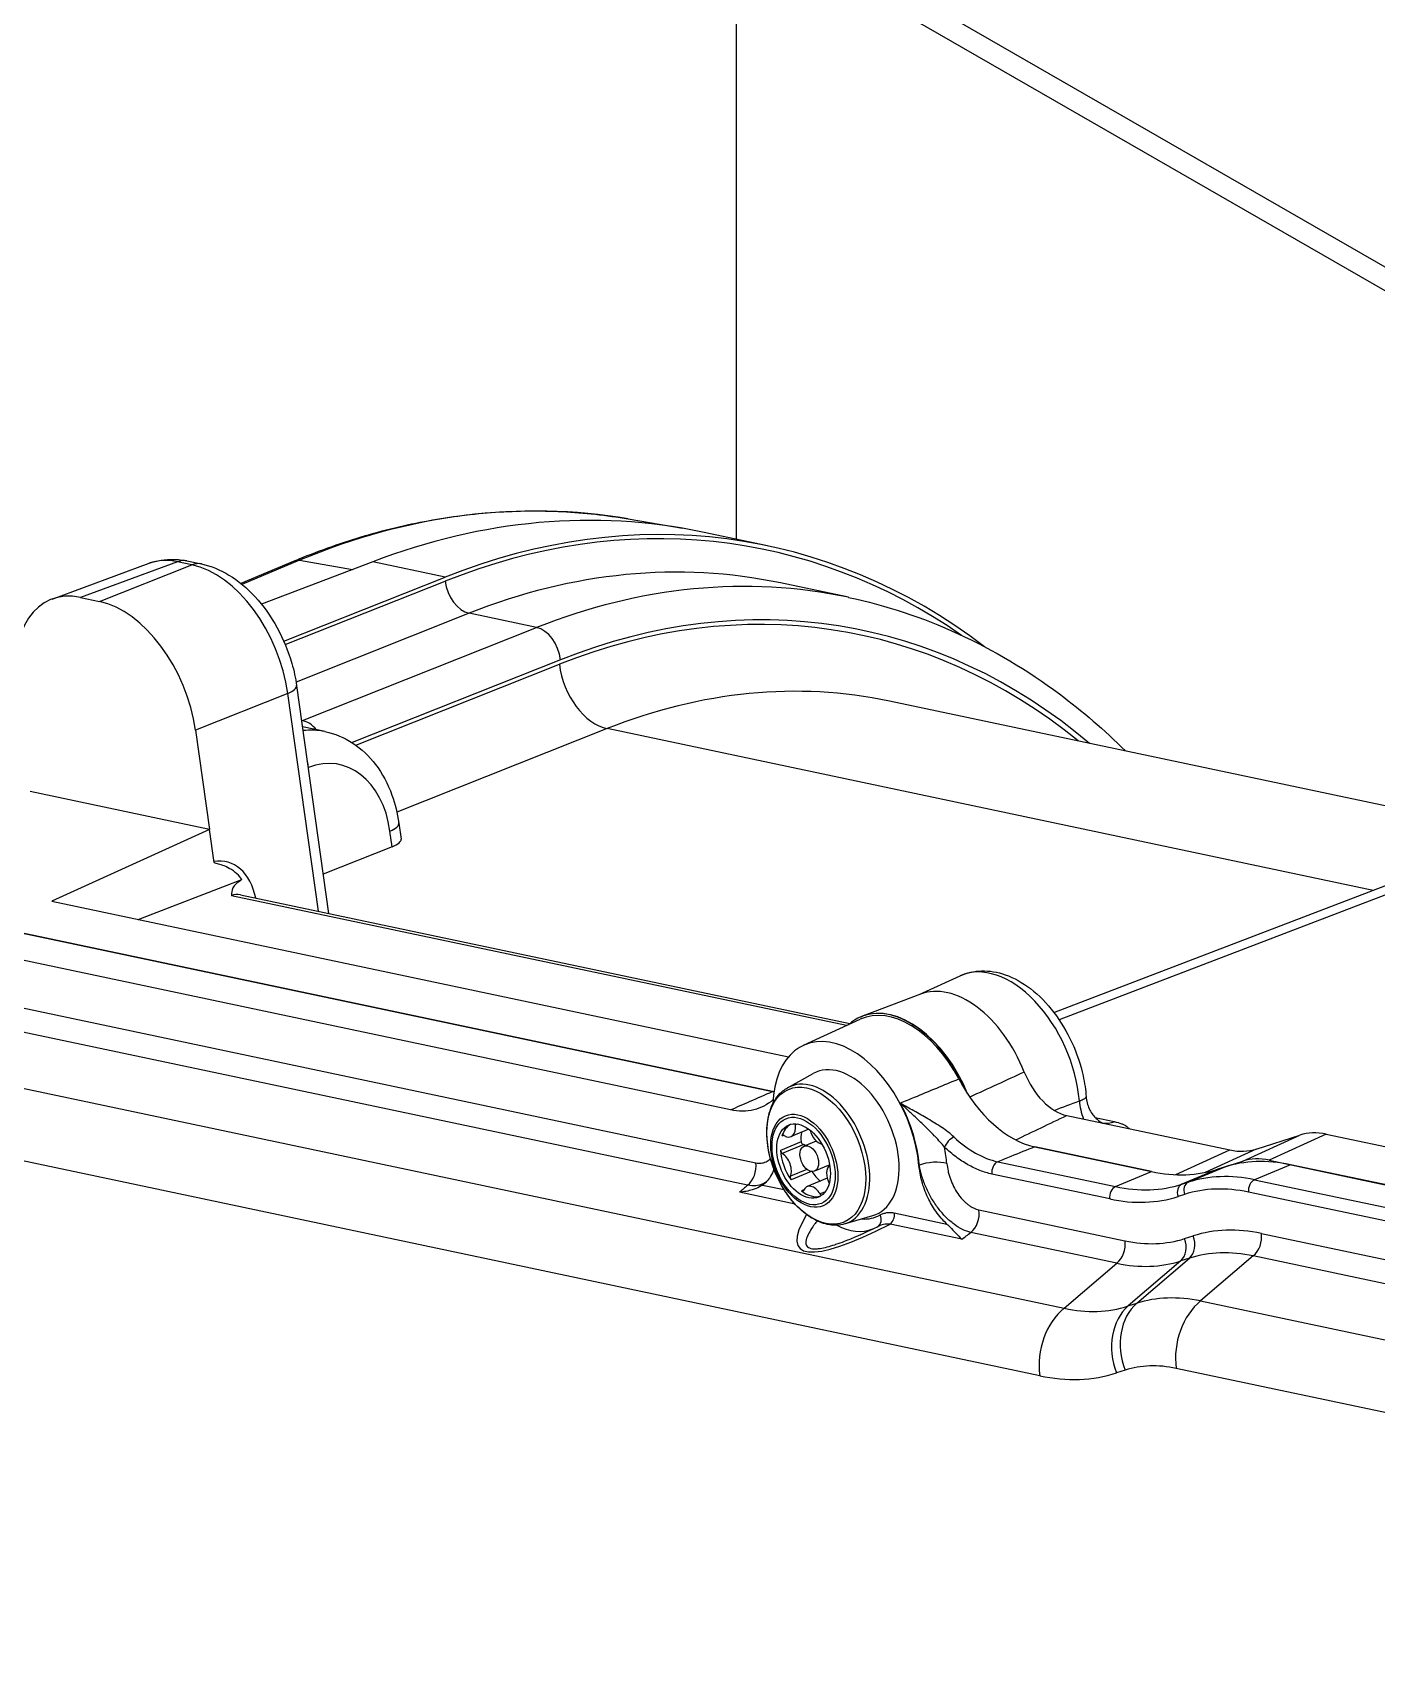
# Model space of a CAD drawing. Header units: millimetres. Extents: x 0 to 7722, y 0 to 5460.
# Drawn here: x 4555.2 to 4623.1, y 3658.9 to 3741.3 of the extents above; entities that cross this region are included whole.
import ezdxf

# ---------------------------------------------------------------- set-up
doc = ezdxf.new("R2010")
doc.units = ezdxf.units.MM
doc.header["$LTSCALE"] = 5
doc.layers.get('0').update_dxf_attribs({"linetype": 'CONTINUOUS'})

# ---------------------------------------------------------------- blocks, each defined once
blk = doc.blocks.new('RWFWFWEWEFWEFWEF')
for p, q in [((234.493, 25.215), (20.153, 148.645)), ((233.444, 24.611), (54.907, 127.424)), ((80.257, 112.023), (80.257, 81.427)), ((74.808, 82.451), (77.543, 81.981)), ((81.837, 81.093), (78.561, 81.786)), ((45.737, 78.403), (50.634, 80.209)), ((52.056, 80.287), (47.167, 78.484)), ((48.127, 78.281), (52.785, 80.133)), ((52.785, 80.133), (52.056, 80.287)), ((52.536, 80.33), (53.265, 80.176)), ((57.984, 80.341), (55.249, 79.196)), ((58.22, 80.364), (55.311, 79.146)), ((61.912, 80.286), (56.301, 78.138)), ((58.22, 80.364), (60.889, 79.895)), ((65.575, 79.512), (61.912, 80.286)), ((57.426, 76.273), (65.575, 79.512)), ((57.499, 76.102), (65.57, 79.31)), ((85.927, 78.491), (82.499, 79.216)), ((47.167, 78.484), (48.127, 78.281)), ((66.779, 77.684), (58.044, 74.211)), ((70.186, 76.964), (66.779, 77.684)), ((58.367, 72.265), (70.186, 76.964)), ((71.396, 75.338), (60.869, 71.153)), ((61.056, 71.026), (71.335, 75.112)), ((57.624, 73.629), (52.967, 71.777)), ((59.17, 62.641), (57.624, 73.629)), ((58.07, 74.039), (59.688, 62.531)), ((132.998, 63.741), (87.993, 73.251)), ((52.967, 71.777), (53.671, 66.767)), ((58.318, 72.276), (58.367, 72.265)), ((59.505, 71.715), (58.363, 71.957)), ((73.755, 71.86), (63.133, 67.637)), ((112.409, 63.692), (73.755, 71.86)), ((58.671, 69.894), (58.654, 69.887)), ((53.671, 66.767), (44.622, 68.679)), ((53.672, 66.767), (45.72, 63.151)), ((53.672, 66.767), (53.671, 66.767)), ((53.907, 65.094), (53.672, 66.767)), ((63.229, 67.095), (63.344, 66.283)), ((62.894, 65.899), (62.784, 66.685)), ((96.3, 57.524), (118.378, 65.977)), ((119.837, 66.069), (96.562, 57.158)), ((62.894, 65.899), (59.409, 64.514)), ((31.77, 64.172), (82.095, 53.538)), ((82.095, 53.538), (31.77, 64.172)), ((50.076, 62.23), (55.311, 64.235)), ((55.234, 63.472), (85.995, 56.972)), ((79.978, 52.612), (29.529, 63.273)), ((45.72, 63.151), (82.905, 55.293)), ((85.824, 56.864), (54.776, 63.424)), ((30.84, 60.59), (81.249, 49.938)), ((80.838, 48.802), (30.43, 59.455)), ((89.494, 58.43), (91.56, 59.377)), ((22.827, 58.226), (96.818, 42.591)), ((89.559, 58.455), (86.633, 57.343)), ((83.661, 55.872), (86.525, 57.185)), ((95.586, 39.185), (21.596, 54.821)), ((82.853, 53.726), (84.153, 54.448)), ((96.943, 52.326), (105.179, 50.586)), ((98.389, 52.217), (99.346, 52.015)), ((82.668, 51.322), (82.566, 51.279)), ((83.928, 51.635), (83.034, 51.26)), ((83.344, 51.892), (83.249, 51.852)), ((105.831, 50.019), (108.71, 51.337)), ((106.514, 50.634), (108.71, 51.337)), ((110.046, 51.385), (107.167, 50.067)), ((110.046, 51.385), (140.385, 44.974)), ((83.533, 51.001), (82.498, 50.567)), ((83.674, 50.858), (82.589, 50.404)), ((84.302, 51.036), (83.686, 50.778)), ((95.33, 50.741), (101.229, 49.494)), ((101.229, 49.494), (95.33, 50.741)), ((102.454, 49.339), (105.179, 50.586)), ((106.514, 50.634), (103.926, 49.45)), ((83.834, 49.605), (82.998, 49.255)), ((84.044, 49.5), (83.028, 49.075)), ((84.979, 49.834), (84.215, 49.514)), ((89.486, 49.803), (89.505, 49.815)), ((93.462, 49.992), (99.413, 48.734)), ((99.413, 48.734), (101.229, 49.494)), ((104.569, 49.615), (102.753, 48.855)), ((103.081, 48.96), (104.897, 49.72)), ((104.569, 49.615), (105.831, 50.019)), ((104.897, 49.72), (104.569, 49.615)), ((108.237, 49.841), (106.421, 49.081)), ((107.167, 50.067), (137.705, 43.614)), ((136.062, 43.961), (108.237, 49.841)), ((81.589, 48.813), (82.68, 48.582)), ((84.856, 49.156), (83.846, 48.733)), ((99.116, 48.111), (93.166, 49.369)), ((102.753, 48.855), (103.081, 48.96)), ((106.421, 49.081), (134.246, 43.201)), ((83.231, 47.855), (80.425, 48.448)), ((83.681, 48.572), (83.549, 48.517)), ((84.761, 48.477), (84.49, 48.364)), ((102.896, 48.341), (102.567, 48.236)), ((133.949, 42.578), (106.124, 48.458)), ((85.731, 46.851), (87.158, 47.27)), ((88.242, 47.407), (90.895, 46.846)), ((92.515, 47.557), (99.887, 45.999)), ((87.758, 46.833), (87.758, 46.833)), ((91.648, 46.076), (88.036, 46.839)), ((99.477, 44.864), (92.105, 46.422)), ((102.898, 46.108), (103.333, 46.247)), ((106.774, 46.372), (133.865, 40.647)), ((96.818, 42.591), (99.477, 44.864)), ((102.703, 44.981), (100.044, 42.708)), ((100.478, 42.847), (103.137, 45.12)), ((103.137, 45.12), (102.703, 44.981)), ((106.363, 45.236), (103.704, 42.964)), ((133.454, 39.512), (106.363, 45.236)), ((100.044, 42.708), (100.478, 42.847)), ((103.704, 42.964), (130.538, 37.293)), ((129.306, 33.888), (102.473, 39.558)), ((99.892, 39.465), (99.458, 39.326))]:
    blk.add_line(p, q)
for centre, major_axis, ratio, start_param, end_param in [((65.095, 31.483), (10.729, 50.773), 0.724502, 0.027528, 0.464203), ((71.497, 30.13), (9.925, 51.047), 0.70827, 5.94675, 6.709723), ((67.81, 30.909), (10.751, 50.876), 0.724502, 0, 0.438023), ((67.81, 30.909), (10.751, 50.876), 0.724502, 0, 0.438023), ((71.469, 30.118), (9.887, 50.851), 0.70827, 5.980517, 6.709723), ((52.824, 74.622), (2.259, -5.561), 0.613418, 2.745652, 3.121633), ((52.226, 78.863), (0.31, 1.468), 0.724502, 0, 0.438023), ((52.955, 78.709), (0.31, 1.468), 0.724502, 0, 0.438023), ((53.549, 74.469), (2.291, -5.546), 0.623235, 1.171514, 2.741625), ((58.37, 79.418), (-0.386, 0.922), 0.616333, 5.906699, 6.283185), ((72.509, 29.916), (-9.578, -49.383), 0.707783, 3.129789, 3.567812), ((66.609, 79.109), (0.554, -1.394), 0.642945, 4.321431, 5.891542), ((75.914, 29.197), (-9.624, -49.374), 0.708757, 3.130426, 3.568449), ((47.965, 72.83), (2.321, -5.537), 0.616028, 2.738741, 4.308852), ((48.92, 72.628), (-2.315, 5.536), 0.616637, 4.310594, 5.880705), ((76.87, 28.959), (9.276, 47.71), 0.70827, 5.9206, 6.709723), ((76.953, 28.995), (9.315, 47.906), 0.70827, 5.906538, 6.709723), ((75.914, 29.197), (-9.624, -49.374), 0.708757, 3.130296, 3.130426), ((67.909, 30.888), (9.833, 46.533), 0.724502, 0.135569, 0.135605), ((67.81, 30.909), (9.832, 46.525), 0.724502, 0.131677, 0.131713), ((70.356, 75.54), (-0.554, 1.394), 0.642945, 4.321431, 5.891542), ((73.414, 74.709), (1.108, -2.788), 0.642945, 4.321431, 5.891542), ((78.949, 28.555), (-8.658, -44.774), 0.707196, 3.129411, 3.56743), ((56.584, 73.83), (1.485, 0.209), 0.308594, 5.443468, 6.283185), ((78.949, 28.555), (-8.658, -44.774), 0.707196, 3.129407, 3.129411), ((57.683, 77.963), (-1.123, -5.895), 0.704186, 0.413338, 0.423911), ((58.537, 70.841), (-0.554, 1.394), 0.642945, 5.198397, 5.891542), ((58.2, 65.347), (-1.264, -6.376), 0.712032, 3.133048, 3.372732), ((58.537, 70.841), (0.554, -1.394), 0.642935, 2.0272, 2.027243), ((57.631, 70.096), (0.554, -1.394), 0.642945, 1.179838, 1.399358), ((59.24, 65.146), (0.954, 4.908), 0.70827, 5.165106, 6.709723), ((61.744, 66.887), (1.485, 0.209), 0.308594, 5.443468, 6.283185), ((61.854, 66.102), (-1.49, -0.178), 0.29234, 2.30794, 3.147657), ((53.908, 62.202), (-0.573, -2.945), 0.70827, 2.089689, 3.41327), ((54.948, 62), (0.265, 1.477), 0.691877, 6.262195, 6.699752), ((54.948, 62), (0.265, 1.477), 0.691877, 6.261729, 6.262195), ((93.778, 54.26), (-2.154, 5.145), 0.616333, 4.233329, 6.303681), ((91.618, 53.356), (-2.124, 5.073), 0.616333, 4.684076, 6.262689), ((88.713, 52.139), (-2.124, 5.073), 0.616333, 4.85872, 6.303681), ((88.732, 52.147), (-2.164, 5.169), 0.616333, 4.699863, 6.262689), ((88.713, 52.139), (-2.164, 5.17), 0.616333, 4.719796, 6.497002), ((85.807, 50.923), (-2.083, 4.977), 0.616333, 4.240195, 7.20572), ((85.807, 50.923), (1.506, -3.597), 0.616333, 6.214658, 9.493305), ((-3638.131, -4335.866), (6990.479, 4949.851), 0.219521, 0.86074, 0.861198), ((96.543, 55.153), (1.162, -2.768), 0.616053, 4.682483, 5.879932), ((84.437, 50.35), (-1.442, 3.445), 0.616333, 3.073065, 6.351713), ((94.535, 56.392), (2.319, -5.534), 0.616534, 4.858132, 5.880141), ((81.3, 59.189), (2.319, -5.534), 0.616534, 5.880141, 5.897082), ((85.826, 50.931), (-2.084, 4.977), 0.616333, 4.241038, 4.864317), ((98.912, 52.623), (0.694, -1.876), 0.606452, 4.258841, 4.742355), ((88.713, 52.139), (0.933, -2.23), 0.616337, 1.22434, 1.224392), ((-3791.841, 771.778), (-5471.236, -887.545), 0.324622, 2.306712, 2.307378), ((99.119, 53.914), (-0.414, -1.957), 0.724502, 0.036365, 0.438023), ((83.846, 50.102), (-0.761, 1.817), 0.616333, 0.081161, 0.640358), ((82.664, 51.189), (-0.058, 0.138), 0.616333, 5.55646, 6.923544), ((82.744, 51.952), (0.29, -0.692), 0.616333, 5.55646, 7.461215), ((83.35, 51.832), (0.058, -0.138), 0.616333, 3.952681, 4.319622), ((84.881, 50.535), (0.761, -1.817), 0.616333, 3.934826, 4.209176), ((84.478, 51.586), (0.29, -0.692), 0.616333, 4.45969, 5.911513), ((91.142, 50.877), (0.343, 0.364), 0.46153, 0.818584, 2.373516), ((110.842, 45.732), (2.317, -5.537), 0.616137, 2.73916, 3.088105), ((82.6, 50.532), (0.058, -0.138), 0.616333, 4.209176, 5.576259), ((83.846, 50.102), (0.761, -1.817), 0.616333, 4.209176, 5.038588), ((82.532, 49.762), (-0.29, 0.692), 0.616333, 3.671504, 5.576259), ((86.533, 51.227), (-2.47, 5.9), 0.616333, 4.241038, 4.377322), ((104.383, 56.239), (-2.317, 5.537), 0.616137, 2.73916, 3.088105), ((80.522, 49.634), (0.207, 0.978), 0.724502, 3.867595, 5.176592), ((84.881, 50.535), (0.761, -1.817), 0.616333, 5.046964, 5.408039), ((85.338, 49.169), (-0.29, 0.692), 0.616333, 0.169247, 1.711111), ((90.168, 49.6), (-0.996, -0.092), 0.35759, 3.862373, 5.406989), ((93.529, 49.521), (0.103, 0.489), 0.724502, 0.464203, 2.034999), ((99.242, 63.623), (5.792, -13.836), 0.616333, 5.880519, 6.229585), ((110.224, 35.712), (-5.792, 13.836), 0.616333, 5.880519, 6.229585), ((107.962, 44.414), (2.317, -5.537), 0.616137, 2.73916, 3.088105), ((90.429, 50.799), (22.568, 17.402), 0.15774, 1.885245, 1.905376), ((83.091, 49.154), (0.058, -0.138), 0.616333, 3.671504, 5.038588), ((84.135, 48.041), (-0.29, 0.692), 0.616333, 4.928141, 6.832896), ((99.479, 48.263), (0.103, 0.489), 0.724502, 0.464203, 2.034999), ((97.426, 62.863), (5.792, -13.836), 0.616333, 5.880519, 6.229585), ((102.931, 48.388), (-0.152, 0.476), 0.786355, 0.068346, 1.639142), ((103.259, 48.493), (-0.152, 0.476), 0.786355, 0.068346, 1.639142), ((108.045, 34.8), (-5.599, 13.375), 0.616333, 5.880519, 6.229585), ((108.408, 34.952), (-5.792, 13.836), 0.616333, 5.880519, 6.229585), ((106.487, 48.61), (0.103, 0.489), 0.724502, 0.464203, 2.034999), ((83.572, 48.637), (0.058, -0.138), 0.616333, 5.465813, 6.832896), ((83.846, 50.102), (0.761, -1.817), 0.616333, 5.465813, 6.202024), ((84.561, 48.428), (0.058, -0.138), 0.616333, 4.928141, 5.783009), ((97.063, 62.711), (5.985, -14.298), 0.616333, 5.880519, 6.229585), ((98.09, 56.97), (-14.661, -11.305), 0.15774, 5.903574, 6.984258), ((85.807, 50.923), (1.55, -3.702), 0.616333, 5.976866, 6.357634), ((87.159, 47.151), (0.247, -0.435), 0.785304, 0.02957, 1.476046), ((87.879, 47.255), (0.103, 0.489), 0.724502, 3.867595, 5.176592), ((91.789, 47.253), (-0.207, -0.978), 0.724502, 0.726002, 2.034999), ((85.453, 50.775), (1.743, -4.163), 0.616333, 5.648017, 6.268136), ((90.429, 50.799), (22.568, 17.402), 0.15774, 4.645017, 4.665148), ((102.606, 45.943), (0.305, -0.952), 0.786355, 0.330145, 1.639142), ((109.1, 30.741), (-6.169, 15.361), 0.596735, 5.90297, 6.240025), ((106.047, 46.068), (-0.207, -0.978), 0.724502, 0.726002, 2.034999), ((99.161, 45.695), (-0.207, -0.978), 0.724502, 0.726002, 2.034999), ((97.852, 59.675), (5.398, -13.441), 0.596735, 5.90297, 6.240025), ((102.172, 45.804), (0.305, -0.952), 0.786355, 0.330145, 1.639142), ((108.374, 30.437), (-5.492, 14.593), 0.596721, 5.917027, 6.254083), ((97.125, 59.371), (6.073, -14.207), 0.596347, 5.888801, 6.225857), ((102.071, 40.377), (-0.914, 2.857), 0.786355, 0.330145, 1.639142), ((106.397, 28.748), (-6.647, 13.811), 0.594331, 5.860315, 6.197371), ((104.652, 40.47), (0.62, 2.935), 0.724502, 0.726002, 2.034999), ((125.592, 18.699), (-8.824, -41.756), 0.724502, 4.248211, 4.248221), ((97.765, 40.098), (-0.62, -2.935), 0.724502, 3.867595, 5.176592), ((95.148, 57.682), (4.909, -14.969), 0.595536, 5.944633, 6.281689), ((101.637, 40.238), (-0.914, 2.857), 0.786355, 0.330145, 1.639142), ((104.218, 27.835), (-4.627, 11.521), 0.596735, 5.90297, 6.240025), ((92.969, 56.769), (6.94, -17.281), 0.596735, 5.90297, 6.240025)]:
    blk.add_ellipse(centre, major_axis=major_axis, ratio=ratio, start_param=start_param, end_param=end_param)
for centre, major_axis in [((84.305, 50.294), (-1.402, 3.35)), ((83.698, 50.04), (-0.952, 2.274)), ((83.664, 50.026), (-0.896, 2.14)), ((83.664, 50.026), (-0.761, 1.817)), ((83.951, 50.146), (-0.265, 0.632))]:
    blk.add_ellipse(centre, major_axis=major_axis, ratio=0.616333)
for points, knots in [([(57.984, 80.341), (59.091, 80.804), (60.209, 81.206), (62.456, 81.881), (63.586, 82.154), (65.847, 82.57), (66.979, 82.712), (69.238, 82.865), (70.363, 82.875), (72.6, 82.762), (73.71, 82.64), (74.808, 82.451)], [0.1117011, 0.1117011, 0.1117011, 0.1117011, 0.1990361, 0.1990361, 0.2863711, 0.2863711, 0.3737061, 0.3737061, 0.4610412, 0.4610412, 0.5483762, 0.5483762, 0.5483762, 0.5483762]), ([(50.634, 80.209), (51.024, 80.353), (51.444, 80.419), (52.086, 80.404), (52.313, 80.377), (52.536, 80.33)], [0.0000784, 0.0000784, 0.0000784, 0.0000784, 0.1504931, 0.1504931, 0.231908, 0.231908, 0.231908, 0.231908]), ([(53.265, 80.176), (53.746, 80.075), (54.216, 79.879), (55.124, 79.328), (55.568, 78.957), (56.39, 78.068), (56.774, 77.53), (57.401, 76.389), (57.655, 75.772), (57.937, 74.784), (58.018, 74.41), (58.07, 74.039)], [0, 0, 0, 0, 0.1752065, 0.1752065, 0.3613785, 0.3613785, 0.5596758, 0.5596758, 0.7544748, 0.7544748, 0.8704497, 0.8704497, 0.8704497, 0.8704497]), ([(85.932, 78.49), (89.705, 77.693), (93.348, 76.02), (97.734, 72.75), (98.849, 71.786), (99.91, 70.733)], [0, 0, 0, 0, 1.587354, 1.587354, 2.157256, 2.157256, 2.157256, 2.157256]), ([(59.503, 71.716), (60, 71.611), (60.482, 71.407), (61.343, 70.842), (61.73, 70.473), (62.399, 69.597), (62.68, 69.07), (63.044, 68.059), (63.161, 67.584), (63.229, 67.095)], [0, 0, 0, 0, 0.1797345, 0.1797345, 0.3603771, 0.3603771, 0.5537879, 0.5537879, 0.7065755, 0.7065755, 0.7065755, 0.7065755]), ([(55.311, 64.235), (55.175, 64.423), (54.975, 64.639), (54.435, 64.938), (54.223, 64.991), (54.031, 65.044), (53.994, 65.055), (53.942, 65.075), (53.923, 65.084), (53.907, 65.094)], [0.000014, 0.000014, 0.000014, 0.000014, 0.0853315, 0.0853315, 0.1523815, 0.1523815, 0.1708799, 0.1708799, 0.1833453, 0.1833453, 0.1833453, 0.1833453]), ([(55.311, 64.235), (55.187, 64.167), (55.091, 64.097), (54.943, 63.958), (54.893, 63.89), (54.79, 63.689), (54.782, 63.559), (54.776, 63.433), (54.776, 63.433), (54.776, 63.424)], [-0.2407349, -0.2407349, -0.2407349, -0.2407349, -0.179168, -0.179168, -0.1183865, -0.1183865, 0, 0, 0.0090622, 0.0090622, 0.0090622, 0.0090622]), ([(91.56, 59.377), (91.902, 59.534), (92.276, 59.618), (93.054, 59.639), (93.456, 59.569), (94.289, 59.278), (94.716, 59.037), (95.544, 58.401), (95.941, 57.994), (96.647, 57.071), (96.955, 56.555), (97.455, 55.468), (97.647, 54.897), (97.85, 53.972), (97.902, 53.619), (97.927, 53.271)], [1.147634, 1.147634, 1.147634, 1.147634, 1.401747, 1.401747, 1.673911, 1.673911, 1.990986, 1.990986, 2.336131, 2.336131, 2.682997, 2.682997, 3.027797, 3.027797, 3.238928, 3.238928, 3.238928, 3.238928]), ([(86.548, 57.309), (86.554, 57.311), (86.56, 57.314), (86.571, 57.318), (86.576, 57.321), (86.588, 57.325), (86.593, 57.327), (86.605, 57.332), (86.61, 57.334), (86.622, 57.339), (86.628, 57.341), (86.633, 57.343)], [1.16812989, 1.16812989, 1.16812989, 1.16812989, 1.17222911, 1.17222911, 1.17632833, 1.17632833, 1.18042754, 1.18042754, 1.18452676, 1.18452676, 1.18862598, 1.18862598, 1.18862598, 1.18862598]), ([(85.731, 46.851), (85.493, 46.782), (85.237, 46.768), (84.704, 46.849), (84.425, 46.95), (83.871, 47.263), (83.595, 47.479), (83.083, 48.002), (82.846, 48.309), (82.436, 48.981), (82.262, 49.345), (81.994, 50.094), (81.899, 50.48), (81.799, 51.236), (81.793, 51.607), (81.876, 52.297), (81.964, 52.617), (82.231, 53.165), (82.407, 53.396), (82.695, 53.629), (82.772, 53.681), (82.853, 53.726)], [4.37825, 4.37825, 4.37825, 4.37825, 4.668842, 4.668842, 4.979529, 4.979529, 5.307015, 5.307015, 5.637025, 5.637025, 5.965942, 5.965942, 6.294541, 6.294541, 6.624045, 6.624045, 6.953817, 6.953817, 7.274296, 7.274296, 7.382788, 7.382788, 7.382788, 7.382788]), ([(88.543, 52.954), (88.784, 53.053), (89.025, 53.153), (89.267, 53.253), (90.01, 53.56), (90.753, 53.867), (91.496, 54.174)], [-0.000974186, -0.000974186, -0.000974186, -0.000974186, 0, 0, 0, 0.003001117, 0.003001117, 0.003001117, 0.003001117]), ([(79.978, 52.612), (80.305, 52.755), (80.633, 52.899), (81.338, 53.207), (81.717, 53.372), (82.095, 53.538)], [0, 0, 0, 0, 0.001392962, 0.001392962, 0.003001416, 0.003001416, 0.003001416, 0.003001416]), ([(82.116, 53.109), (81.83, 52.866), (81.504, 52.699), (80.781, 52.526), (80.387, 52.526), (79.978, 52.612)], [0.0049228, 0.0049228, 0.0049228, 0.0049228, 0.1819515, 0.1819515, 0.3639008, 0.3639008, 0.3639008, 0.3639008]), ([(91.254, 51.241), (91.164, 51.325), (91.066, 51.407), (90.859, 51.566), (90.748, 51.645), (90.41, 51.873), (90.178, 52.014), (89.707, 52.29), (89.469, 52.423), (89.001, 52.687), (88.769, 52.819), (88.543, 52.954)], [0, 0, 0, 0, 0.125, 0.125, 0.25, 0.25, 0.5, 0.5, 0.75, 0.75, 1, 1, 1, 1]), ([(90.779, 50.725), (90.709, 50.813), (90.635, 50.9), (90.557, 50.987), (90.476, 51.078), (90.391, 51.169), (90.305, 51.258), (90.29, 51.275), (90.274, 51.291), (90.258, 51.307), (90.093, 51.479), (89.924, 51.647), (89.753, 51.813), (89.734, 51.831), (89.715, 51.85), (89.695, 51.868), (89.517, 52.041), (89.338, 52.212), (89.158, 52.381), (89.145, 52.392), (89.133, 52.404), (89.121, 52.415), (89.073, 52.46), (89.025, 52.505), (88.977, 52.55), (88.941, 52.584), (88.904, 52.618), (88.868, 52.651), (88.76, 52.752), (88.651, 52.853), (88.543, 52.954)], [0, 0, 0, 0, 0.111739, 0.111739, 0.111739, 0.22859, 0.22859, 0.22859, 0.25, 0.25, 0.25, 0.474777, 0.474777, 0.474777, 0.5, 0.5, 0.5, 0.734209, 0.734209, 0.734209, 0.75, 0.75, 0.75, 0.8125, 0.8125, 0.8125, 0.859375, 0.859375, 0.859375, 1, 1, 1, 1]), ([(97.585, 53.066), (97.636, 53.083), (97.681, 53.1), (97.721, 53.117), (97.761, 53.134), (97.797, 53.151), (97.826, 53.168), (97.855, 53.185), (97.878, 53.201), (97.894, 53.216), (97.911, 53.231), (97.921, 53.246), (97.925, 53.258), (97.925, 53.259), (97.926, 53.26), (97.926, 53.261), (97.927, 53.265), (97.927, 53.268), (97.927, 53.271)], [0, 0, 0, 0, 0.1223434, 0.1223434, 0.1223434, 0.2449436, 0.2449436, 0.2449436, 0.367951, 0.367951, 0.367951, 0.4916996, 0.4916996, 0.4916996, 0.5, 0.5, 0.5, 0.5343769, 0.5343769, 0.5343769, 0.5343769]), ([(97.927, 53.271), (97.942, 53.063), (97.996, 52.854), (98.164, 52.491), (98.278, 52.33), (98.45, 52.155), (98.504, 52.109), (98.592, 52.042), (98.629, 52.017), (98.689, 51.982), (98.713, 51.969), (98.763, 51.944), (98.78, 51.939), (98.78, 51.939), (98.78, 51.939), (98.78, 51.939)], [0, 0, 0, 0, 0.0696064, 0.0696064, 0.1364965, 0.1364965, 0.1652064, 0.1652064, 0.1878579, 0.1878579, 0.2065077, 0.2065077, 0.2384292, 0.2384292, 0.2386019, 0.2386019, 0.2386019, 0.2386019]), ([(99.346, 52.015), (99.482, 51.986), (99.603, 51.952), (99.707, 51.913), (99.759, 51.893), (99.807, 51.872), (99.85, 51.85), (99.894, 51.829), (99.932, 51.806), (99.966, 51.782), (100, 51.758), (100.03, 51.733), (100.054, 51.707), (100.069, 51.692), (100.082, 51.676), (100.093, 51.66)], [0, 0, 0, 0, 0.125, 0.125, 0.125, 0.187526, 0.187526, 0.187526, 0.25, 0.25, 0.25, 0.3124604, 0.3124604, 0.3124604, 0.3494413, 0.3494413, 0.3494413, 0.3494413]), ([(91.254, 51.241), (91.608, 50.909), (91.97, 50.639), (92.528, 50.323), (92.717, 50.232), (93.091, 50.086), (93.278, 50.03), (93.462, 49.992)], [0, 0, 0, 0, 0.5, 0.5, 0.75, 0.75, 1, 1, 1, 1]), ([(83.533, 51.001), (83.534, 50.982), (83.54, 50.962), (83.562, 50.925), (83.577, 50.909), (83.61, 50.882), (83.632, 50.87), (83.661, 50.861), (83.667, 50.859), (83.674, 50.858)], [0.02583689, 0.02583689, 0.02583689, 0.02583689, 0.03200902, 0.03200902, 0.03818116, 0.03818116, 0.04492747, 0.04492747, 0.0468683, 0.0468683, 0.0468683, 0.0468683]), ([(83.674, 50.858), (83.687, 50.855), (83.701, 50.852), (83.741, 50.841), (83.768, 50.832), (83.795, 50.823)], [-0.46973448, -0.46973448, -0.46973448, -0.46973448, -0.46582205, -0.46582205, -0.45784038, -0.45784038, -0.45784038, -0.45784038]), ([(93.166, 49.369), (92.966, 49.411), (92.765, 49.472), (92.563, 49.551), (92.361, 49.63), (92.157, 49.728), (91.956, 49.843), (91.755, 49.957), (91.556, 50.088), (91.36, 50.234), (91.164, 50.381), (90.97, 50.545), (90.779, 50.725)], [0, 0, 0, 0, 0.25, 0.25, 0.25, 0.5, 0.5, 0.5, 0.75, 0.75, 0.75, 1, 1, 1, 1]), ([(95.33, 50.741), (94.93, 50.58), (94.53, 50.42), (93.907, 50.17), (93.685, 50.081), (93.462, 49.992)], [0, 0, 0, 0, 0.001608455, 0.001608455, 0.00250118, 0.00250118, 0.00250118, 0.00250118]), ([(81.249, 49.938), (81.296, 49.928), (81.342, 49.921), (81.387, 49.919), (81.432, 49.916), (81.476, 49.916), (81.52, 49.921), (81.606, 49.929), (81.69, 49.952), (81.767, 49.988), (81.844, 50.024), (81.915, 50.073), (81.978, 50.135), (81.983, 50.14), (81.988, 50.144), (81.993, 50.149)], [0, 0, 0, 0, 0.0625, 0.0625, 0.0625, 0.125, 0.125, 0.125, 0.25, 0.25, 0.25, 0.3747205, 0.3747205, 0.3747205, 0.3843028, 0.3843028, 0.3843028, 0.3843028]), ([(82.164, 49.622), (82.119, 49.488), (82.064, 49.365), (81.888, 49.069), (81.75, 48.919), (81.589, 48.813)], [0.1982218, 0.1982218, 0.1982218, 0.1982218, 0.2535863, 0.2535863, 0.3465599, 0.3465599, 0.3465599, 0.3465599]), ([(90.895, 46.846), (90.693, 47.029), (90.504, 47.248), (90.185, 47.706), (90.052, 47.936), (89.809, 48.451), (89.704, 48.736), (89.557, 49.286), (89.51, 49.547), (89.486, 49.803)], [0.000001, 0.000001, 0.000001, 0.000001, 0.0928965, 0.0928965, 0.1733268, 0.1733268, 0.2639752, 0.2639752, 0.3463158, 0.3463158, 0.3463158, 0.3463158]), ([(92.105, 46.422), (91.968, 46.453), (91.828, 46.503), (91.544, 46.642), (91.401, 46.731), (91.121, 46.938), (90.982, 47.059), (90.714, 47.329), (90.587, 47.476), (90.346, 47.793), (90.231, 47.964), (90.024, 48.317), (89.931, 48.498), (89.767, 48.872), (89.695, 49.064), (89.581, 49.441), (89.536, 49.629), (89.505, 49.815)], [0, 0, 0, 0, 0.125, 0.125, 0.25, 0.25, 0.375, 0.375, 0.5, 0.5, 0.625, 0.625, 0.75, 0.75, 0.875, 0.875, 1, 1, 1, 1]), ([(90.894, 49.904), (90.906, 49.775), (90.927, 49.645), (90.957, 49.514), (90.971, 49.449), (90.988, 49.383), (91.008, 49.318), (91.027, 49.252), (91.048, 49.186), (91.072, 49.121), (91.118, 48.991), (91.172, 48.865), (91.234, 48.743), (91.296, 48.621), (91.366, 48.502), (91.441, 48.392), (91.516, 48.282), (91.596, 48.18), (91.682, 48.086), (91.725, 48.039), (91.769, 47.994), (91.814, 47.953), (91.859, 47.911), (91.904, 47.872), (91.95, 47.837), (91.996, 47.801), (92.042, 47.768), (92.089, 47.738), (92.136, 47.708), (92.184, 47.681), (92.232, 47.657), (92.327, 47.61), (92.422, 47.577), (92.515, 47.557)], [0, 0, 0, 0, 0.125, 0.125, 0.125, 0.187476, 0.187476, 0.187476, 0.25, 0.25, 0.25, 0.375, 0.375, 0.375, 0.5, 0.5, 0.5, 0.625, 0.625, 0.625, 0.687492, 0.687492, 0.687492, 0.75, 0.75, 0.75, 0.81248, 0.81248, 0.81248, 0.875, 0.875, 0.875, 1, 1, 1, 1]), ([(81.589, 48.813), (81.543, 48.782), (81.49, 48.751), (81.327, 48.667), (81.205, 48.617), (80.878, 48.513), (80.659, 48.468), (80.43, 48.448), (80.428, 48.448), (80.425, 48.448)], [-0.1563088, -0.1563088, -0.1563088, -0.1563088, -0.1290792, -0.1290792, -0.0775965, -0.0775965, 0, 0, 0.0007602, 0.0007602, 0.0007602, 0.0007602]), ([(81.785, 48.974), (81.729, 48.935), (81.67, 48.901), (81.496, 48.823), (81.373, 48.791), (81.115, 48.767), (80.98, 48.775), (80.838, 48.802)], [0.680651, 0.680651, 0.680651, 0.680651, 0.75, 0.75, 0.875, 0.875, 1, 1, 1, 1]), ([(84.348, 47.003), (84.303, 46.946), (84.26, 46.89), (84.219, 46.833), (84.186, 46.788), (84.154, 46.744), (84.124, 46.7), (84.05, 46.592), (83.982, 46.484), (83.925, 46.378), (83.885, 46.302), (83.85, 46.228), (83.823, 46.153), (83.818, 46.137), (83.812, 46.121), (83.807, 46.105), (83.789, 46.047), (83.777, 45.99), (83.775, 45.935), (83.772, 45.873), (83.78, 45.813), (83.81, 45.76), (83.813, 45.754), (83.817, 45.748), (83.821, 45.741), (83.841, 45.713), (83.868, 45.686), (83.902, 45.664), (83.937, 45.643), (83.98, 45.626), (84.03, 45.614), (84.035, 45.613), (84.039, 45.612), (84.043, 45.611), (84.091, 45.601), (84.147, 45.595), (84.205, 45.594), (84.215, 45.594), (84.225, 45.594), (84.235, 45.594), (84.291, 45.595), (84.35, 45.599), (84.411, 45.605), (84.438, 45.608), (84.465, 45.612), (84.492, 45.616), (84.61, 45.633), (84.732, 45.66), (84.853, 45.691), (84.982, 45.724), (85.11, 45.762), (85.237, 45.803), (85.257, 45.809), (85.277, 45.816), (85.297, 45.822), (85.444, 45.871), (85.59, 45.924), (85.734, 45.979), (85.943, 46.059), (86.148, 46.143), (86.349, 46.229), (86.424, 46.262), (86.499, 46.295), (86.573, 46.328), (86.66, 46.366), (86.747, 46.405), (86.833, 46.445)], [0.0787582, 0.0787582, 0.0787582, 0.0787582, 0.125, 0.125, 0.125, 0.1614447, 0.1614447, 0.1614447, 0.25, 0.25, 0.25, 0.3125, 0.3125, 0.3125, 0.3262035, 0.3262035, 0.3262035, 0.375, 0.375, 0.375, 0.4307376, 0.4307376, 0.4307376, 0.4375, 0.4375, 0.4375, 0.4688946, 0.4688946, 0.4688946, 0.5, 0.5, 0.5, 0.5026309, 0.5026309, 0.5026309, 0.53125, 0.53125, 0.53125, 0.5360064, 0.5360064, 0.5360064, 0.5625, 0.5625, 0.5625, 0.5742443, 0.5742443, 0.5742443, 0.625, 0.625, 0.625, 0.678944, 0.678944, 0.678944, 0.6875, 0.6875, 0.6875, 0.75, 0.75, 0.75, 0.8409301, 0.8409301, 0.8409301, 0.875, 0.875, 0.875, 0.914794, 0.914794, 0.914794, 0.914794]), ([(87.522, 47.303), (87.575, 47.333), (87.63, 47.357), (87.687, 47.377), (87.744, 47.397), (87.803, 47.411), (87.863, 47.42), (87.923, 47.429), (87.985, 47.433), (88.048, 47.431), (88.111, 47.429), (88.176, 47.421), (88.242, 47.407)], [0, 0, 0, 0, 0.25, 0.25, 0.25, 0.5, 0.5, 0.5, 0.75, 0.75, 0.75, 1, 1, 1, 1]), ([(88.036, 46.839), (87.919, 46.852), (87.806, 46.845), (87.606, 46.803), (87.517, 46.771), (87.432, 46.73)], [0, 0, 0, 0, 0.5, 0.5, 0.9162636, 0.9162636, 0.9162636, 0.9162636]), ([(90.895, 46.846), (90.953, 46.793), (91.008, 46.74), (91.158, 46.59), (91.246, 46.495), (91.446, 46.279), (91.551, 46.167), (91.646, 46.078), (91.647, 46.077), (91.648, 46.076)], [0.000001, 0.000001, 0.000001, 0.000001, 0.0269857, 0.0269857, 0.0780053, 0.0780053, 0.1549038, 0.1549038, 0.1556572, 0.1556572, 0.1556572, 0.1556572])]:
    blk.add_open_spline(points, degree=3, knots=knots)
for points in [[(96.315, 52.586), (96.738, 52.746), (97.162, 52.906), (97.585, 53.066)], [(97.927, 53.271), (97.927, 53.271), (97.927, 53.271), (97.927, 53.271)], [(86.834, 46.445), (87.036, 46.538), (87.235, 46.633), (87.432, 46.73)], [(87.432, 46.73), (87.432, 46.73), (87.432, 46.73), (87.432, 46.73)]]:
    blk.add_open_spline(points, degree=3)

msp = doc.modelspace()

# ---------------------------------------------------------------- block references
msp.add_blockref('RWFWFWEWEFWEFWEF', (4510.5, 3634.26))

doc.saveas('drawing.dxf')
